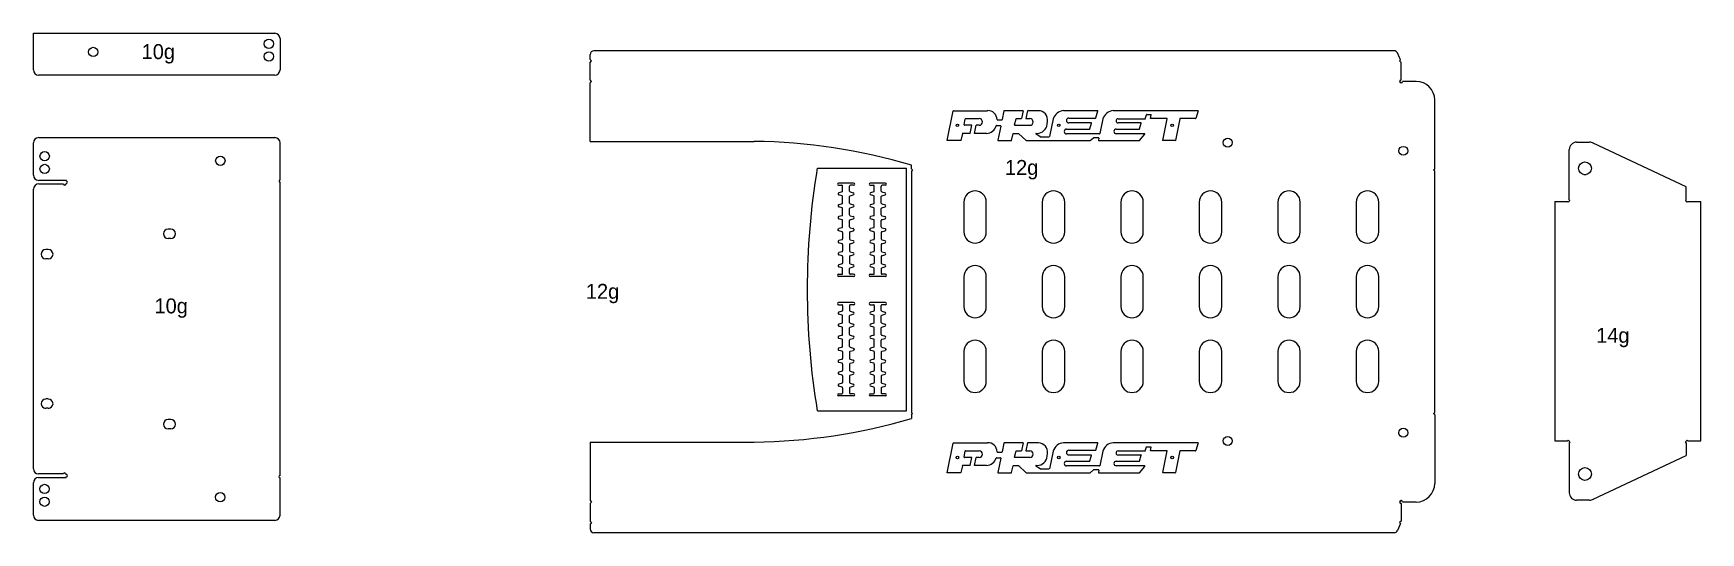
# Model space of a CAD drawing. Header units: millimetres. Extents: x 43988 to 46218, y 1580 to 2248.
import ezdxf

# ---------------------------------------------------------------- set-up
doc = ezdxf.new("R2010")
doc.units = ezdxf.units.MM

msp = doc.modelspace()

# ---------------------------------------------------------------- linework, layer by layer
for p, q in [((43988.1, 2248), (44311.1, 2248)), ((43988.1, 2199), (43988.1, 2248)), ((44318.1, 2241), (44318.1, 2199)), ((44732.8, 2213.1), (44732.8, 2219.6)), ((44734.8, 2211.1), (44732.8, 2213.1)), ((44732.8, 2209.1), (44734.8, 2211.1)), ((44732.8, 2185.6), (44732.8, 2209.1)), ((45808.3, 2224.6), (44737.8, 2224.6)), ((45817.1, 2212.5), (45812.8, 2221.7)), ((45815.8, 2211.1), (45817.1, 2212.5)), ((45817.8, 2209.1), (45815.8, 2211.1)), ((45817.8, 2185.6), (45817.8, 2209.1)), ((44311.1, 2192), (43995.1, 2192)), ((44734.8, 2183.6), (44732.8, 2185.6)), ((44732.8, 2181.6), (44734.8, 2183.6)), ((44732.8, 2103.2), (44732.8, 2181.6)), ((45837.8, 2183.6), (45819.8, 2183.6)), ((45210.4, 2104.3), (45218.7, 2144.1)), ((45219.1, 2144.4), (45264.6, 2144.4)), ((45286.5, 2144.1), (45284, 2132.4)), ((45312.1, 2144.4), (45286.9, 2144.4)), ((45312.1, 2144.4), (45309.9, 2133.8)), ((45317.8, 2144.4), (45315.6, 2133.8)), ((45332.6, 2144.4), (45317.8, 2144.4)), ((45412, 2144.4), (45366.2, 2144.4)), ((45409.3, 2134.8), (45412.1, 2144)), ((45412.1, 2144.1), (45412.1, 2144.3)), ((45545.9, 2144.4), (45432.6, 2144.4)), ((45546.1, 2144.2), (45543.2, 2134)), ((45862.8, 2066.8), (45862.8, 2158.6)), ((45233.1, 2125.4), (45234.8, 2133.4)), ((45243.5, 2124.9), (45233.5, 2124.9)), ((45235.2, 2133.8), (45253.2, 2133.8)), ((45241.2, 2114), (45243.5, 2124.9)), ((45246.9, 2114), (45249.1, 2124.9)), ((45253.2, 2124.9), (45249.1, 2124.9)), ((45276.4, 2124.5), (45281.8, 2124.5)), ((45277.7, 2132), (45283.6, 2132)), ((45282.3, 2123.9), (45278.3, 2104.8)), ((45300.8, 2125.3), (45302.6, 2133.4)), ((45321, 2124.8), (45301.2, 2124.8)), ((45303, 2133.8), (45309.9, 2133.8)), ((45315.6, 2133.8), (45321, 2133.8)), ((45344.2, 2126.4), (45344.8, 2130.2)), ((45352.4, 2133.4), (45347.2, 2109.8)), ((45370.3, 2119.8), (45401.1, 2119.8)), ((45373.2, 2134.5), (45408.9, 2134.5)), ((45403.1, 2128.1), (45373.2, 2128.1)), ((45401.5, 2120.1), (45403.5, 2127.6)), ((45418.8, 2133.4), (45414.9, 2113.7)), ((45436.7, 2119.8), (45467.6, 2119.8)), ((45439.1, 2133.6), (45475.4, 2133.6)), ((45469.7, 2128.1), (45439.1, 2128.1)), ((45467.9, 2120), (45469.9, 2127.8)), ((45475.6, 2133.7), (45477.3, 2138.9)), ((45477.5, 2139.1), (45483.2, 2139.1)), ((45482.4, 2134.1), (45483.4, 2138.8)), ((45504.4, 2133.8), (45482.7, 2133.8)), ((45499, 2104.6), (45504.6, 2133.5)), ((45521.6, 2133.6), (45515.8, 2104.5)), ((45542.9, 2133.8), (45521.9, 2133.8)), ((43988.2, 2058.1), (43988.2, 2101.4)), ((43995.2, 2108.4), (44311.2, 2108.4)), ((44318.2, 2051.6), (44318.2, 2101.4)), ((44732.8, 2103.2), (44952.2, 2103.2)), ((45228.6, 2104.3), (45210.4, 2104.3)), ((45230.8, 2113.7), (45229, 2104.6)), ((45241.2, 2114), (45231.2, 2114)), ((45263.1, 2114), (45246.9, 2114)), ((45278.7, 2104.3), (45296.3, 2104.3)), ((45296.7, 2104.6), (45298.6, 2113.7)), ((45299, 2114), (45305.8, 2114)), ((45306.1, 2113.9), (45316, 2104.4)), ((45316.3, 2104.3), (45401.3, 2104.3)), ((45334.9, 2109.5), (45329.1, 2113.3)), ((45329.4, 2114), (45330.9, 2114)), ((45334.9, 2109.5), (45346.7, 2109.5)), ((45414.5, 2113.4), (45370.3, 2113.4)), ((45401.6, 2104.4), (45406.2, 2108.1)), ((45413, 2108.3), (45406.5, 2108.3)), ((45413.4, 2107.8), (45412.9, 2104.8)), ((45413.3, 2104.3), (45467.6, 2104.3)), ((45474.6, 2113.6), (45436.7, 2113.6)), ((45467.9, 2104.4), (45474.9, 2112.9)), ((45475, 2113.1), (45475, 2113.2)), ((45515.6, 2104.3), (45499.2, 2104.3)), ((45036.9, 2067.6), (45155.9, 2067.6)), ((45155.9, 1742.6), (45155.9, 2067.6)), ((45162.8, 2066.6), (45162.8, 2071.6)), ((45162.8, 2066.6), (45164.3, 2065.1)), ((45164.3, 2065.1), (45162.8, 2063.6)), ((45162.8, 2063.6), (45162.8, 1740.5)), ((45861.3, 2065.1), (45862.8, 2066.8)), ((45862.8, 2063.6), (45861.3, 2065.1)), ((45862.8, 1740.5), (45862.8, 2063.6)), ((43988.1, 1665.1), (43988.1, 2039.4)), ((44032.2, 2051.1), (43995.2, 2051.1)), ((43995.2, 2046.4), (44028.4, 2046.4)), ((44031.4, 2046.4), (44032.2, 2046.4)), ((44032.2, 2050.2), (44032.2, 2051.1)), ((44032.2, 2046.4), (44032.2, 2047.2)), ((44318.1, 1655.9), (44318.1, 2048.6)), ((45085.4, 2047.6), (45065.2, 2047.6)), ((45065.2, 2044.6), (45069.6, 2044.6)), ((45069.9, 2035.8), (45065.7, 2034.6)), ((45069.9, 2030.5), (45065.7, 2031.7)), ((45070.6, 2036.8), (45070.6, 2043.6)), ((45080, 2036.8), (45080, 2043.6)), ((45080.7, 2035.8), (45084.9, 2034.6)), ((45080.7, 2030.5), (45084.9, 2031.7)), ((45085.4, 2044.6), (45081, 2044.6)), ((45127.9, 2047.6), (45107.6, 2047.6)), ((45107.6, 2044.6), (45112, 2044.6)), ((45112.3, 2035.8), (45108.1, 2034.6)), ((45112.3, 2030.5), (45108.1, 2031.7)), ((45113, 2036.8), (45113, 2043.6)), ((45122.4, 2036.8), (45122.4, 2043.6)), ((45123.2, 2035.8), (45127.4, 2034.6)), ((45123.2, 2030.5), (45127.4, 2031.7)), ((45127.9, 2044.6), (45123.4, 2044.6)), ((45069.9, 2019.9), (45065.7, 2018.6)), ((45069.9, 2014.5), (45065.7, 2015.7)), ((45070.6, 2020.8), (45070.6, 2029.5)), ((45070.6, 2004.8), (45070.6, 2013.5)), ((45080, 2020.8), (45080, 2029.5)), ((45080, 2004.8), (45080, 2013.5)), ((45080.7, 2019.9), (45084.9, 2018.6)), ((45080.7, 2014.5), (45084.9, 2015.7)), ((45112.3, 2019.9), (45108.1, 2018.6)), ((45112.3, 2014.5), (45108.1, 2015.7)), ((45113, 2020.8), (45113, 2029.5)), ((45113, 2004.8), (45113, 2013.5)), ((45122.4, 2020.8), (45122.4, 2029.5)), ((45122.4, 2004.8), (45122.4, 2013.5)), ((45123.2, 2019.9), (45127.4, 2018.6)), ((45123.2, 2014.5), (45127.4, 2015.7)), ((45232.8, 2022.1), (45232.8, 1982.1)), ((45262.8, 1982.1), (45262.8, 2022.1)), ((45337.8, 2022.1), (45337.8, 1982.1)), ((45367.8, 1982.1), (45367.8, 2022.1)), ((45442.8, 2022.1), (45442.8, 1982.1)), ((45472.8, 1982.1), (45472.8, 2022.1)), ((45547.8, 2022.1), (45547.8, 1982.1)), ((45577.8, 1982.1), (45577.8, 2022.1)), ((45652.8, 2022.1), (45652.8, 1982.1)), ((45682.8, 1982.1), (45682.8, 2022.1)), ((45757.8, 2022.1), (45757.8, 1982.1)), ((45787.8, 1982.1), (45787.8, 2022.1)), ((46041.2, 2021.8), (46040.2, 2022.8)), ((46042.2, 2022.8), (46041.2, 2021.8)), ((46042.6, 2025.2), (46043.6, 2024.2)), ((46043.6, 2024.2), (46042.6, 2023.2)), ((46198, 2024.2), (46199, 2025.2)), ((46199, 2023.2), (46198, 2024.2)), ((46200.4, 2021.8), (46199.4, 2022.8)), ((46201.4, 2022.8), (46200.4, 2021.8)), ((44171.8, 1986), (44168.3, 1986)), ((45069.9, 2003.8), (45065.7, 2002.6)), ((45069.9, 1998.5), (45065.7, 1999.7)), ((45069.9, 1987.8), (45065.7, 1986.6)), ((45070.6, 1988.8), (45070.6, 1997.5)), ((45080, 1988.8), (45080, 1997.5)), ((45080.7, 2003.8), (45084.9, 2002.6)), ((45080.7, 1998.5), (45084.9, 1999.7)), ((45080.7, 1987.8), (45084.9, 1986.6)), ((45112.3, 2003.8), (45108.1, 2002.6)), ((45112.3, 1998.5), (45108.1, 1999.7)), ((45112.3, 1987.8), (45108.1, 1986.6)), ((45113, 1988.8), (45113, 1997.5)), ((45122.4, 1988.8), (45122.4, 1997.5)), ((45123.2, 2003.8), (45127.4, 2002.6)), ((45123.2, 1998.5), (45127.4, 1999.7)), ((45123.2, 1987.8), (45127.4, 1986.6)), ((44171.8, 1973.5), (44168.3, 1973.5)), ((45069.9, 1982.4), (45065.7, 1983.7)), ((45069.9, 1971.7), (45065.7, 1970.5)), ((45069.9, 1966.4), (45065.7, 1967.6)), ((45070.6, 1981.5), (45070.6, 1972.7)), ((45070.6, 1965.4), (45070.6, 1956.6)), ((45080, 1981.5), (45080, 1972.7)), ((45080, 1965.4), (45080, 1956.6)), ((45080.7, 1982.4), (45084.9, 1983.7)), ((45080.7, 1971.7), (45084.9, 1970.5)), ((45080.7, 1966.4), (45084.9, 1967.6)), ((45112.3, 1982.4), (45108.1, 1983.7)), ((45112.3, 1971.7), (45108.1, 1970.5)), ((45112.3, 1966.4), (45108.1, 1967.6)), ((45113, 1981.5), (45113, 1972.7)), ((45113, 1965.4), (45113, 1956.6)), ((45122.4, 1981.5), (45122.4, 1972.7)), ((45122.4, 1965.4), (45122.4, 1956.6)), ((45123.2, 1982.4), (45127.4, 1983.7)), ((45123.2, 1971.7), (45127.4, 1970.5)), ((45123.2, 1966.4), (45127.4, 1967.6)), ((44008.1, 1958.5), (44004.6, 1958.5)), ((44008.1, 1946), (44004.6, 1946)), ((45069.9, 1955.6), (45065.7, 1954.4)), ((45069.9, 1950.2), (45065.7, 1951.5)), ((45070.6, 1949.3), (45070.6, 1940.4)), ((45080, 1949.3), (45080, 1940.4)), ((45080.7, 1955.6), (45084.9, 1954.4)), ((45080.7, 1950.2), (45084.9, 1951.5)), ((45112.3, 1955.6), (45108.1, 1954.4)), ((45112.3, 1950.2), (45108.1, 1951.5)), ((45113, 1949.3), (45113, 1940.4)), ((45122.4, 1949.3), (45122.4, 1940.4)), ((45123.2, 1955.6), (45127.3, 1954.4)), ((45123.2, 1950.2), (45127.3, 1951.5)), ((45065.2, 1925.5), (45069.6, 1925.5)), ((45085.4, 1922.5), (45065.2, 1922.5)), ((45069.9, 1939.4), (45065.7, 1938.2)), ((45069.9, 1934.1), (45065.7, 1935.3)), ((45070.6, 1926.5), (45070.6, 1933.1)), ((45080, 1926.5), (45080, 1933.1)), ((45080.7, 1939.4), (45084.9, 1938.2)), ((45080.7, 1934.1), (45084.9, 1935.3)), ((45085.4, 1925.5), (45081, 1925.5)), ((45107.6, 1925.5), (45112, 1925.5)), ((45127.9, 1922.5), (45107.6, 1922.5)), ((45112.3, 1939.4), (45108.1, 1938.2)), ((45112.3, 1934.1), (45108.1, 1935.3)), ((45113, 1926.5), (45113, 1933.1)), ((45122.4, 1933.1), (45122.4, 1926.5)), ((45123.2, 1939.4), (45127.3, 1938.2)), ((45123.2, 1934.1), (45127.3, 1935.3)), ((45127.9, 1925.5), (45123.4, 1925.5)), ((45232.8, 1922.1), (45232.8, 1882.1)), ((45262.8, 1882.1), (45262.8, 1922.1)), ((45337.8, 1922.1), (45337.8, 1882.1)), ((45367.8, 1882.1), (45367.8, 1922.1)), ((45442.8, 1922.1), (45442.8, 1882.1)), ((45472.8, 1882.1), (45472.8, 1922.1)), ((45547.8, 1922.1), (45547.8, 1882.1)), ((45577.8, 1882.1), (45577.8, 1922.1)), ((45652.8, 1922.1), (45652.8, 1882.1)), ((45682.8, 1882.1), (45682.8, 1922.1)), ((45757.8, 1922.1), (45757.8, 1882.1)), ((45787.8, 1882.1), (45787.8, 1922.1)), ((45085.4, 1887.7), (45065.2, 1887.7)), ((45065.2, 1884.7), (45069.6, 1884.7)), ((45069.9, 1876.1), (45065.7, 1874.9)), ((45070.6, 1883.7), (45070.6, 1877)), ((45080, 1883.7), (45080, 1877)), ((45080.7, 1876.1), (45084.9, 1874.9)), ((45085.4, 1884.7), (45081, 1884.7)), ((45127.9, 1887.7), (45107.6, 1887.7)), ((45107.6, 1884.7), (45112, 1884.7)), ((45112.3, 1876.1), (45108.1, 1874.9)), ((45113, 1883.7), (45113, 1877)), ((45122.4, 1877), (45122.4, 1883.7)), ((45123.2, 1876.1), (45127.3, 1874.9)), ((45127.9, 1884.7), (45123.4, 1884.7)), ((45069.9, 1870.7), (45065.7, 1872)), ((45069.9, 1859.9), (45065.7, 1858.7)), ((45069.9, 1854.5), (45065.7, 1855.8)), ((45070.6, 1860.9), (45070.6, 1869.8)), ((45070.6, 1844.7), (45070.6, 1853.6)), ((45080, 1860.9), (45080, 1869.8)), ((45080, 1844.7), (45080, 1853.6)), ((45080.7, 1870.7), (45084.9, 1872)), ((45080.7, 1859.9), (45084.9, 1858.7)), ((45080.7, 1854.5), (45084.9, 1855.8)), ((45112.3, 1870.7), (45108.1, 1872)), ((45112.3, 1859.9), (45108.1, 1858.7)), ((45112.3, 1854.5), (45108.1, 1855.8)), ((45113, 1860.9), (45113, 1869.8)), ((45113, 1844.7), (45113, 1853.6)), ((45122.4, 1860.9), (45122.4, 1869.8)), ((45122.4, 1844.7), (45122.4, 1853.6)), ((45123.2, 1870.7), (45127.3, 1872)), ((45123.2, 1859.9), (45127.3, 1858.7)), ((45123.2, 1854.5), (45127.3, 1855.8)), ((45069.9, 1843.8), (45065.7, 1842.5)), ((45069.9, 1838.4), (45065.7, 1839.6)), ((45070.6, 1828.7), (45070.6, 1837.4)), ((45080, 1828.7), (45080, 1837.4)), ((45080.7, 1843.8), (45084.9, 1842.5)), ((45080.7, 1838.4), (45084.9, 1839.6)), ((45112.3, 1843.8), (45108.1, 1842.5)), ((45112.3, 1838.4), (45108.1, 1839.6)), ((45113, 1828.7), (45113, 1837.4)), ((45122.4, 1828.7), (45122.4, 1837.4)), ((45123.2, 1843.8), (45127.4, 1842.5)), ((45123.2, 1838.4), (45127.4, 1839.6)), ((45069.9, 1827.7), (45065.7, 1826.5)), ((45069.9, 1822.3), (45065.7, 1823.6)), ((45069.9, 1811.7), (45065.7, 1810.4)), ((45069.9, 1806.3), (45065.7, 1807.5)), ((45070.6, 1821.4), (45070.6, 1812.6)), ((45080, 1821.4), (45080, 1812.6)), ((45080.7, 1827.7), (45084.9, 1826.5)), ((45080.7, 1822.3), (45084.9, 1823.6)), ((45080.7, 1811.7), (45084.9, 1810.4)), ((45080.7, 1806.3), (45084.9, 1807.5)), ((45112.3, 1827.7), (45108.1, 1826.5)), ((45112.3, 1822.3), (45108.1, 1823.6)), ((45112.3, 1811.7), (45108.1, 1810.4)), ((45112.3, 1806.3), (45108.1, 1807.5)), ((45113, 1821.4), (45113, 1812.6)), ((45122.4, 1821.4), (45122.4, 1812.6)), ((45123.2, 1827.7), (45127.4, 1826.5)), ((45123.2, 1822.3), (45127.4, 1823.6)), ((45123.2, 1811.7), (45127.4, 1810.4)), ((45123.2, 1806.3), (45127.4, 1807.5)), ((45232.8, 1822.1), (45232.8, 1782.1)), ((45262.8, 1782.1), (45262.8, 1822.1)), ((45337.8, 1822.1), (45337.8, 1782.1)), ((45367.8, 1782.1), (45367.8, 1822.1)), ((45442.8, 1822.1), (45442.8, 1782.1)), ((45472.8, 1782.1), (45472.8, 1822.1)), ((45547.8, 1822.1), (45547.8, 1782.1)), ((45577.8, 1782.1), (45577.8, 1822.1)), ((45652.8, 1822.1), (45652.8, 1782.1)), ((45682.8, 1782.1), (45682.8, 1822.1)), ((45757.8, 1822.1), (45757.8, 1782.1)), ((45787.8, 1782.1), (45787.8, 1822.1)), ((45069.9, 1795.6), (45065.7, 1794.4)), ((45069.9, 1790.3), (45065.7, 1791.5)), ((45070.6, 1805.3), (45070.6, 1796.6)), ((45070.6, 1789.3), (45070.6, 1780.6)), ((45080, 1805.3), (45080, 1796.6)), ((45080, 1789.3), (45080, 1780.6)), ((45080.7, 1795.6), (45084.9, 1794.4)), ((45080.7, 1790.3), (45084.9, 1791.5)), ((45112.3, 1795.6), (45108.1, 1794.4)), ((45112.3, 1790.3), (45108.1, 1791.5)), ((45113, 1805.3), (45113, 1796.6)), ((45113, 1789.3), (45113, 1780.6)), ((45122.4, 1805.3), (45122.4, 1796.6)), ((45122.4, 1789.3), (45122.4, 1780.6)), ((45123.2, 1795.6), (45127.4, 1794.4)), ((45123.2, 1790.3), (45127.4, 1791.5)), ((45065.2, 1765.5), (45069.6, 1765.5)), ((45085.4, 1762.5), (45065.2, 1762.5)), ((45069.9, 1779.7), (45065.7, 1778.4)), ((45069.9, 1774.3), (45065.7, 1775.5)), ((45070.6, 1773.3), (45070.6, 1766.5)), ((45080, 1773.3), (45080, 1766.5)), ((45080.7, 1779.7), (45084.9, 1778.4)), ((45080.7, 1774.3), (45084.9, 1775.5)), ((45085.4, 1765.5), (45081, 1765.5)), ((45107.6, 1765.5), (45112, 1765.5)), ((45127.9, 1762.5), (45107.6, 1762.5)), ((45112.3, 1779.7), (45108.1, 1778.4)), ((45112.3, 1774.3), (45108.1, 1775.5)), ((45113, 1773.3), (45113, 1766.5)), ((45122.4, 1773.3), (45122.4, 1766.5)), ((45123.2, 1779.7), (45127.4, 1778.4)), ((45123.2, 1774.3), (45127.4, 1775.5)), ((45127.9, 1765.5), (45123.4, 1765.5)), ((44008.1, 1758.5), (44004.6, 1758.5)), ((44008.1, 1746), (44004.6, 1746)), ((45036.9, 1742.6), (45155.9, 1742.6)), ((45164.3, 1739), (45162.8, 1740.5)), ((45861.3, 1739), (45862.8, 1740.5)), ((44171.8, 1731), (44168.3, 1731)), ((44171.8, 1718.5), (44168.3, 1718.5)), ((45162.8, 1737.5), (45164.3, 1739)), ((45162.8, 1737.5), (45162.8, 1732.5)), ((45861.3, 1739), (45862.8, 1737.3)), ((45862.8, 1737.3), (45862.8, 1645.5)), ((44732.8, 1700.9), (44732.8, 1622.5)), ((44732.8, 1700.9), (44952.2, 1700.9)), ((45210.4, 1659.7), (45218.7, 1699.5)), ((45219.1, 1699.9), (45264.6, 1699.9)), ((45286.5, 1699.5), (45284, 1687.8)), ((45312.1, 1699.9), (45286.9, 1699.9)), ((45312.1, 1699.9), (45309.9, 1689.2)), ((45317.8, 1699.9), (45315.6, 1689.2)), ((45332.6, 1699.9), (45317.8, 1699.9)), ((45412, 1699.9), (45366.2, 1699.9)), ((45409.3, 1690.2), (45412.1, 1699.4)), ((45412.1, 1699.5), (45412.1, 1699.7)), ((45545.9, 1699.9), (45432.6, 1699.9)), ((45546.1, 1699.6), (45543.2, 1689.4)), ((46041.2, 1703.4), (46040.2, 1702.4)), ((46042.2, 1702.4), (46041.2, 1703.4)), ((46042.6, 1702), (46043.6, 1701)), ((46043.6, 1701), (46042.6, 1700)), ((46198, 1701), (46199, 1702)), ((46199, 1700), (46198, 1701)), ((46199.4, 1702.4), (46200.4, 1703.4)), ((46200.4, 1703.4), (46201.4, 1702.4)), ((45233.1, 1680.8), (45234.8, 1688.9)), ((45243.5, 1680.3), (45233.5, 1680.3)), ((45235.2, 1689.2), (45253.2, 1689.2)), ((45241.2, 1669.4), (45243.5, 1680.3)), ((45246.9, 1669.4), (45249.1, 1680.3)), ((45253.2, 1680.3), (45249.1, 1680.3)), ((45276.4, 1679.9), (45281.8, 1679.9)), ((45277.7, 1687.4), (45283.6, 1687.4)), ((45282.3, 1679.3), (45278.3, 1660.2)), ((45300.8, 1680.7), (45302.6, 1688.9)), ((45321, 1680.2), (45301.2, 1680.2)), ((45303, 1689.2), (45309.9, 1689.2)), ((45315.6, 1689.2), (45321, 1689.2)), ((45344.2, 1681.8), (45344.8, 1685.6)), ((45352.4, 1688.8), (45347.2, 1665.2)), ((45370.3, 1675.2), (45401.1, 1675.2)), ((45373.2, 1689.9), (45408.9, 1689.9)), ((45403.1, 1683.5), (45373.2, 1683.5)), ((45401.5, 1675.5), (45403.5, 1683)), ((45418.8, 1688.8), (45414.9, 1669.1)), ((45436.7, 1675.2), (45467.6, 1675.2)), ((45439.1, 1689), (45475.4, 1689)), ((45469.7, 1683.5), (45439.1, 1683.5)), ((45467.9, 1675.4), (45469.9, 1683.2)), ((45475.6, 1689.1), (45477.3, 1694.3)), ((45477.5, 1694.5), (45483.2, 1694.5)), ((45482.4, 1689.5), (45483.4, 1694.2)), ((45504.4, 1689.2), (45482.7, 1689.2)), ((45499, 1660), (45504.6, 1688.9)), ((45521.6, 1689), (45515.8, 1659.9)), ((45542.9, 1689.2), (45521.9, 1689.2)), ((44028.2, 1658.1), (43995.1, 1658.1)), ((43995.1, 1653.4), (44032.1, 1653.4)), ((44032.1, 1658.1), (44031.2, 1658.1)), ((44032.1, 1657.2), (44032.1, 1658.1)), ((44032.1, 1653.4), (44032.1, 1654.2)), ((44318.1, 1603), (44318.1, 1652.9)), ((45228.6, 1659.7), (45210.4, 1659.7)), ((45230.8, 1669.1), (45229, 1660)), ((45241.2, 1669.4), (45231.2, 1669.4)), ((45263.1, 1669.4), (45246.9, 1669.4)), ((45278.7, 1659.7), (45296.3, 1659.7)), ((45296.7, 1660), (45298.6, 1669.1)), ((45299, 1669.4), (45305.8, 1669.4)), ((45306.1, 1669.3), (45316, 1659.8)), ((45316.3, 1659.7), (45401.3, 1659.7)), ((45334.9, 1664.9), (45329.1, 1668.7)), ((45329.4, 1669.4), (45330.9, 1669.4)), ((45334.9, 1664.9), (45346.7, 1664.9)), ((45414.5, 1668.8), (45370.3, 1668.8)), ((45401.6, 1659.8), (45406.2, 1663.5)), ((45413, 1663.7), (45406.5, 1663.7)), ((45413.4, 1663.2), (45412.9, 1660.2)), ((45413.3, 1659.7), (45467.6, 1659.7)), ((45474.6, 1669), (45436.7, 1669)), ((45467.9, 1659.8), (45474.9, 1668.3)), ((45475, 1668.5), (45475, 1668.6)), ((45515.6, 1659.7), (45499.2, 1659.7)), ((43988.1, 1603), (43988.1, 1646.4)), ((44732.8, 1622.5), (44734.8, 1620.5)), ((44734.8, 1620.5), (44732.8, 1618.5)), ((44732.8, 1618.5), (44732.8, 1595)), ((45817.8, 1618.5), (45817.8, 1595)), ((45837.8, 1620.5), (45819.8, 1620.5)), ((44311.1, 1596), (43995.1, 1596)), ((44732.8, 1595), (44734.8, 1593)), ((44734.8, 1593), (44732.8, 1591)), ((44732.8, 1591), (44732.8, 1584.5)), ((45817.1, 1591.7), (45812.8, 1582.4)), ((45817.8, 1595), (45815.8, 1593)), ((45815.8, 1593), (45817.1, 1591.7)), ((45808.3, 1579.5), (44737.8, 1579.5))]:
    msp.add_line(p, q)
at = {"linetype": 'Continuous', "lineweight": 25}
for p, q in [((46052.6, 2102.3), (46070, 2102.3)), ((46199, 2042.3), (46074.9, 2101)), ((46042.6, 2025.2), (46042.6, 2092.3)), ((46199, 2025.2), (46199, 2042.3)), ((46023.2, 2022.8), (46023.2, 1702.4)), ((46023.2, 2022.8), (46040.2, 2022.8)), ((46042.2, 2022.8), (46042.6, 2022.8)), ((46042.6, 2022.8), (46042.6, 2023.2)), ((46199, 2022.8), (46199, 2023.2)), ((46199, 2022.8), (46199.4, 2022.8)), ((46201.4, 2022.8), (46218.5, 2022.8)), ((46218.5, 1702.4), (46218.5, 2022.8)), ((46023.2, 1702.4), (46040.2, 1702.4)), ((46042.2, 1702.4), (46042.6, 1702.4)), ((46042.6, 1702.4), (46042.6, 1702)), ((46042.6, 1700), (46042.6, 1633)), ((46199, 1702.4), (46199.4, 1702.4)), ((46199, 1702.4), (46199, 1702)), ((46199, 1700), (46199, 1683)), ((46201.4, 1702.4), (46218.5, 1702.4)), ((46074.9, 1624.2), (46199, 1683)), ((46070, 1623), (46052.6, 1623))]:
    msp.add_line(p, q, dxfattribs=at)
at = {"color": 1}
msp.add_line((46065.1, 2058.7), (46062.3, 2058.7), dxfattribs=at)
for centre, radius in [((44303.1, 2234), 6.25), ((44068.1, 2223), 6.25), ((44303.1, 2217), 6.25), ((45224.2, 2124.8), 1.75), ((45359.7, 2124.8), 1.75), ((45511.4, 2124.8), 1.75), ((45585.9, 2101.7), 6), ((45820.8, 2090.7), 6), ((44003.2, 2083.4), 6.25), ((44238.2, 2077.4), 6.25), ((44003.2, 2066.4), 6.25), ((45820.8, 1713.4), 6), ((45585.9, 1702.4), 6), ((45224.2, 1680.2), 1.75), ((45359.7, 1680.2), 1.75), ((45511.4, 1680.2), 1.75), ((44003.1, 1638), 6.25), ((44238.1, 1627), 6.25), ((44003.1, 1621), 6.25)]:
    msp.add_circle(centre, radius)
at = {"color": 2}
for centre in [(46063.7, 2067.3), (46063.7, 1658)]:
    msp.add_circle(centre, 8.6, dxfattribs=at)
for centre, radius, start, end in [((44311.1, 2241), 7, 0, 90), ((44737.8, 2219.6), 5, 90, 180), ((45808.3, 2219.6), 5, 25, 90), ((43995.1, 2199), 7, 180, 270), ((44311.1, 2199), 7, 270, 0), ((45817.8, 2183.6), 2, 90, 0), ((45837.8, 2158.6), 25, 0, 90), ((45219.1, 2144), 0.414, 90, 168.2476), ((45265.2, 2132.5), 12, 359.9428, 93.0877), ((45286.9, 2144), 0.414, 90, 168.247), ((45332.6, 2132.1), 12.3, 350.9327, 90), ((45367.3, 2129), 15.5, 94.0966, 163.4943), ((45412, 2144.3), 0.166, 0, 90), ((45411.7, 2144.1), 0.414, 344.4452, 0), ((45433.7, 2129), 15.5, 94.0966, 163.4943), ((45545.9, 2144.3), 0.188, 344.0125, 90), ((45233.5, 2125.3), 0.414, 167.6923, 270), ((45235.2, 2133.4), 0.414, 90, 167.6923), ((45253.2, 2129.3), 4.45, 270, 90), ((45262.6, 2127.9), 13.9, 272.3511, 344.3119), ((45276.4, 2124), 0.47, 90, 164.3119), ((45277.7, 2132.5), 0.47, 179.9428, 270), ((45281.8, 2124), 0.47, 348.247, 90), ((45283.6, 2132.5), 0.47, 270, 348.247), ((45301.2, 2125.2), 0.414, 167.7649, 270), ((45303, 2133.4), 0.414, 90, 167.7649), ((45321, 2129.3), 4.48, 270, 90), ((45330.4, 2127.9), 13.9, 272.3511, 353.68), ((45370.3, 2116.6), 3.21, 90, 270), ((45373.2, 2131.3), 3.18, 90, 270), ((45401.1, 2120.2), 0.414, 270, 348.1088), ((45403.1, 2127.7), 0.414, 348.1088, 90), ((45408.9, 2134.9), 0.414, 270, 344.4452), ((45436.7, 2116.7), 3.1, 90, 270), ((45439.1, 2130.8), 2.71, 90, 270), ((45467.6, 2120), 0.248, 270, 348.1088), ((45469.7, 2127.9), 0.248, 348.1088, 90), ((45475.4, 2133.8), 0.248, 270, 344.4452), ((45477.5, 2138.9), 0.248, 90, 164.4452), ((45482.7, 2134.1), 0.248, 168.5774, 270), ((45483.2, 2138.9), 0.248, 348.5774, 90), ((45504.4, 2133.6), 0.248, 348.9514, 90), ((45521.9, 2133.6), 0.248, 90, 168.7509), ((45542.9, 2134.1), 0.248, 270, 344.0125), ((43995.2, 2101.4), 7, 90, 180), ((44311.2, 2101.4), 7, 0, 90), ((44944, 1332.8), 770.5, 73.5061, 89.3919), ((45228.6, 2104.7), 0.414, 270, 348.6911), ((45231.2, 2113.6), 0.414, 90, 168.6911), ((45278.7, 2104.7), 0.414, 168.247, 270), ((45296.3, 2104.7), 0.414, 270, 348.6911), ((45299, 2113.6), 0.414, 90, 168.6911), ((45305.8, 2113.6), 0.414, 46.2443, 90), ((45316.3, 2104.7), 0.414, 226.2443, 270), ((45329.4, 2113.6), 0.414, 90, 225.4736), ((45346.7, 2109.9), 0.414, 270, 348.2825), ((45401.3, 2104.7), 0.414, 270, 320.5497), ((45406.5, 2107.8), 0.414, 90, 140.5497), ((45413.3, 2104.7), 0.414, 168.2825, 270), ((45413, 2107.8), 0.414, 348.2825, 90), ((45414.5, 2113.8), 0.414, 270, 348.2825), ((45467.6, 2104.7), 0.414, 270, 320.5497), ((45474.6, 2113.2), 0.414, 0, 90), ((45474.6, 2113.1), 0.414, 320.5497, 0), ((45499.2, 2104.5), 0.248, 168.9514, 270), ((45515.6, 2104.5), 0.248, 270, 348.7509), ((43995.2, 2058.1), 7, 180, 270), ((46008.1, 1905.1), 984.8, 170.5021, 189.4979), ((43995.4, 2039.1), 7.32, 91.0265, 177.5213), ((44029.9, 2046.4), 1.5, 180, 0), ((44032.2, 2048.7), 1.5, 270, 90), ((44318.2, 2050.1), 1.5, 90, 263.1188), ((45065.2, 2046.1), 1.5, 90, 270), ((45066.1, 2033.2), 1.52, 107.1276, 252.884), ((45069.6, 2043.6), 1, 0, 90), ((45069.6, 2036.8), 1, 286.3644, 0), ((45069.6, 2029.5), 1, 0, 73.6472), ((45081, 2043.6), 1, 90, 180), ((45081, 2036.8), 1, 180, 253.6356), ((45081, 2029.5), 1, 106.3528, 180), ((45084.5, 2033.2), 1.52, 287.116, 72.8724), ((45085.4, 2046.1), 1.5, 270, 90), ((45107.6, 2046.1), 1.5, 90, 270), ((45108.6, 2033.2), 1.52, 107.1276, 252.884), ((45112, 2043.6), 1, 0, 90), ((45112, 2036.8), 1, 286.3644, 0), ((45112, 2029.5), 1, 0, 73.6472), ((45123.4, 2043.6), 1, 90, 180), ((45123.4, 2036.8), 1, 180, 253.6356), ((45123.4, 2029.5), 1, 106.3528, 180), ((45126.9, 2033.2), 1.52, 287.116, 72.8724), ((45127.9, 2046.1), 1.5, 270, 90), ((45247.8, 2022.1), 15, 0, 180), ((45352.8, 2022.1), 15, 0, 180), ((45457.8, 2022.1), 15, 0, 180), ((45562.8, 2022.1), 15, 0, 180), ((45667.8, 2022.1), 15, 0, 180), ((45772.8, 2022.1), 15, 0, 180), ((45066.1, 2017.2), 1.52, 107.0092, 253.0023), ((45069.6, 2020.8), 1, 286.3644, 0), ((45069.6, 2013.5), 1, 360, 73.6472), ((45081, 2020.8), 1, 180, 253.6356), ((45081, 2013.5), 1, 106.3528, 180), ((45084.5, 2017.2), 1.52, 286.9977, 72.9908), ((45108.6, 2017.2), 1.52, 107.0092, 253.0023), ((45112, 2020.8), 1, 286.3644, 0), ((45112, 2013.5), 1, 360, 73.6472), ((45123.4, 2020.8), 1, 180, 253.6356), ((45123.4, 2013.5), 1, 106.3528, 180), ((45126.9, 2017.2), 1.52, 286.9977, 72.9908), ((44168.3, 1979.7), 6.25, 90, 270), ((44171.8, 1979.7), 6.25, 270, 90), ((45066.1, 2001.2), 1.52, 106.8429, 253.1752), ((45069.6, 2004.8), 1, 286.3644, 360), ((45069.6, 1997.5), 1, 0, 73.6472), ((45069.6, 1988.8), 1, 286.3644, 0), ((45081, 2004.8), 1, 180, 253.6356), ((45081, 1997.5), 1, 106.3528, 180), ((45081, 1988.8), 1, 180, 253.6356), ((45084.5, 2001.2), 1.52, 286.8248, 73.1571), ((45108.6, 2001.2), 1.52, 106.8429, 253.1752), ((45112, 2004.8), 1, 286.3644, 360), ((45112, 1997.5), 1, 0, 73.6472), ((45112, 1988.8), 1, 286.3644, 0), ((45123.4, 2004.8), 1, 180, 253.6356), ((45123.4, 1997.5), 1, 106.3528, 180), ((45123.4, 1988.8), 1, 180, 253.6356), ((45126.9, 2001.2), 1.52, 286.8248, 73.1571), ((45066.1, 1969), 1.51, 106.2985, 253.713), ((45069.6, 1981.5), 1, 0, 73.6472), ((45069.6, 1972.7), 1, 286.3644, 0), ((45069.6, 1965.4), 1, 0, 73.6472), ((45081, 1981.5), 1, 106.3528, 180), ((45081, 1972.7), 1, 180, 253.6356), ((45081, 1965.4), 1, 106.3528, 180), ((45084.5, 1969), 1.51, 286.287, 73.7015), ((45108.6, 1969), 1.51, 106.2985, 253.713), ((45112, 1981.5), 1, 0, 73.6472), ((45112, 1972.7), 1, 286.3644, 0), ((45112, 1965.4), 1, 0, 73.6472), ((45123.4, 1981.5), 1, 106.3528, 180), ((45123.4, 1972.7), 1, 180, 253.6356), ((45123.4, 1965.4), 1, 106.3528, 180), ((45126.9, 1969), 1.51, 286.287, 73.7015), ((45247.8, 1982.1), 15, 180, 0), ((45352.8, 1982.1), 15, 180, 0), ((45457.8, 1982.1), 15, 180, 0), ((45562.8, 1982.1), 15, 180, 0), ((45667.8, 1982.1), 15, 180, 0), ((45772.8, 1982.1), 15, 180, 0), ((44004.6, 1952.2), 6.25, 90, 270), ((44008.1, 1952.2), 6.25, 270, 90), ((45066.1, 1952.9), 1.51, 106.0418, 253.9697), ((45069.6, 1956.6), 1, 286.3644, 0), ((45069.6, 1949.3), 1, 360, 73.6472), ((45081, 1956.6), 1, 180, 253.6356), ((45081, 1949.3), 1, 106.3528, 180), ((45084.5, 1952.9), 1.51, 286.0303, 73.9582), ((45108.6, 1952.9), 1.51, 106.0418, 253.9697), ((45112, 1956.6), 1, 286.3644, 0), ((45112, 1949.3), 1, 360, 73.6472), ((45123.4, 1956.6), 1, 180, 253.6356), ((45123.4, 1949.3), 1, 106.3528, 180), ((45126.9, 1952.9), 1.51, 286.0303, 73.9582), ((45065.2, 1924), 1.5, 90, 270), ((45066.1, 1936.7), 1.51, 105.657, 254.3546), ((45069.6, 1926.5), 1, 270, 0), ((45069.6, 1940.4), 1, 286.3644, 360), ((45069.6, 1933.1), 1, 360, 73.6472), ((45081, 1940.4), 1, 180, 253.6356), ((45081, 1933.1), 1, 106.3528, 180), ((45081, 1926.5), 1, 180, 270), ((45084.5, 1936.7), 1.51, 285.6454, 74.343), ((45085.4, 1924), 1.5, 270, 90), ((45107.6, 1924), 1.5, 90, 270), ((45108.5, 1936.7), 1.51, 105.657, 254.3546), ((45112, 1926.5), 1, 270, 0), ((45112, 1940.4), 1, 286.3644, 360), ((45112, 1933.1), 1, 360, 73.6472), ((45123.4, 1940.4), 1, 180, 253.6356), ((45123.4, 1933.1), 1, 106.3528, 180), ((45123.4, 1926.5), 1, 180, 270), ((45126.9, 1936.7), 1.51, 285.6454, 74.343), ((45127.9, 1924), 1.5, 270, 90), ((45247.8, 1922.1), 15, 0, 180), ((45352.8, 1922.1), 15, 0, 180), ((45457.8, 1922.1), 15, 0, 180), ((45562.8, 1922.1), 15, 0, 180), ((45667.8, 1922.1), 15, 0, 180), ((45772.8, 1922.1), 15, 0, 180), ((45065.2, 1886.2), 1.5, 90, 270), ((45066.1, 1873.4), 1.51, 105.6454, 254.343), ((45069.6, 1883.7), 1, 0, 90), ((45069.6, 1877), 1, 286.3528, 0), ((45081, 1883.7), 1, 90, 180), ((45081, 1877), 1, 180, 253.6472), ((45084.5, 1873.4), 1.51, 285.657, 74.3546), ((45085.4, 1886.2), 1.5, 270, 90), ((45107.6, 1886.2), 1.5, 90, 270), ((45108.5, 1873.4), 1.51, 105.6454, 254.343), ((45112, 1883.7), 1, 0, 90), ((45112, 1877), 1, 286.3528, 0), ((45123.4, 1883.7), 1, 90, 180), ((45123.4, 1877), 1, 180, 253.6472), ((45126.9, 1873.4), 1.51, 285.657, 74.3546), ((45127.9, 1886.2), 1.5, 270, 90), ((45247.8, 1882.1), 15, 180, 0), ((45352.8, 1882.1), 15, 180, 0), ((45457.8, 1882.1), 15, 180, 0), ((45562.8, 1882.1), 15, 180, 0), ((45667.8, 1882.1), 15, 180, 0), ((45772.8, 1882.1), 15, 180, 0), ((45066.1, 1857.2), 1.51, 106.0303, 253.9582), ((45069.6, 1869.8), 1, 0, 73.6356), ((45069.6, 1860.9), 1, 286.3528, 0), ((45069.6, 1853.6), 1, 0, 73.6356), ((45081, 1869.8), 1, 106.3644, 180), ((45081, 1860.9), 1, 180, 253.6472), ((45081, 1853.6), 1, 106.3644, 180), ((45084.5, 1857.2), 1.51, 286.0418, 73.9697), ((45108.6, 1857.2), 1.51, 106.0303, 253.9582), ((45112, 1869.8), 1, 0, 73.6356), ((45112, 1860.9), 1, 286.3528, 0), ((45112, 1853.6), 1, 0, 73.6356), ((45123.4, 1869.8), 1, 106.3644, 180), ((45123.4, 1860.9), 1, 180, 253.6472), ((45123.4, 1853.6), 1, 106.3644, 180), ((45126.9, 1857.2), 1.51, 286.0418, 73.9697), ((45066.1, 1841.1), 1.51, 106.287, 253.7015), ((45069.6, 1844.7), 1, 286.3528, 0), ((45069.6, 1837.4), 1, 360, 73.6356), ((45081, 1844.7), 1, 180, 253.6472), ((45081, 1837.4), 1, 106.3644, 180), ((45084.5, 1841.1), 1.51, 286.2985, 73.713), ((45108.6, 1841.1), 1.51, 106.287, 253.7015), ((45112, 1844.7), 1, 286.3528, 0), ((45112, 1837.4), 1, 360, 73.6356), ((45123.4, 1844.7), 1, 180, 253.6472), ((45123.4, 1837.4), 1, 106.3644, 180), ((45126.9, 1841.1), 1.51, 286.2985, 73.713), ((45247.8, 1822.1), 15, 0, 180), ((45352.8, 1822.1), 15, 0, 180), ((45457.8, 1822.1), 15, 0, 180), ((45562.8, 1822.1), 15, 0, 180), ((45667.8, 1822.1), 15, 0, 180), ((45772.8, 1822.1), 15, 0, 180), ((45066.1, 1809), 1.52, 106.8248, 253.1571), ((45069.6, 1828.7), 1, 286.3528, 360), ((45069.6, 1821.4), 1, 0, 73.6356), ((45069.6, 1812.6), 1, 286.3528, 0), ((45081, 1828.7), 1, 180, 253.6472), ((45081, 1821.4), 1, 106.3644, 180), ((45081, 1812.6), 1, 180, 253.6472), ((45084.5, 1809), 1.52, 286.8429, 73.1752), ((45108.6, 1809), 1.52, 106.8248, 253.1571), ((45112, 1828.7), 1, 286.3528, 360), ((45112, 1821.4), 1, 0, 73.6356), ((45112, 1812.6), 1, 286.3528, 0), ((45123.4, 1828.7), 1, 180, 253.6472), ((45123.4, 1821.4), 1, 106.3644, 180), ((45123.4, 1812.6), 1, 180, 253.6472), ((45126.9, 1809), 1.52, 286.8429, 73.1752), ((45066.1, 1793), 1.52, 106.9977, 252.9908), ((45069.6, 1805.3), 1, 0, 73.6356), ((45069.6, 1796.6), 1, 286.3528, 0), ((45069.6, 1789.3), 1, 0, 73.6356), ((45081, 1805.3), 1, 106.3644, 180), ((45081, 1796.6), 1, 180, 253.6472), ((45081, 1789.3), 1, 106.3644, 180), ((45084.5, 1793), 1.52, 287.0092, 73.0023), ((45108.6, 1793), 1.52, 106.9977, 252.9908), ((45112, 1805.3), 1, 0, 73.6356), ((45112, 1796.6), 1, 286.3528, 0), ((45112, 1789.3), 1, 0, 73.6356), ((45123.4, 1805.3), 1, 106.3644, 180), ((45123.4, 1796.6), 1, 180, 253.6472), ((45123.4, 1789.3), 1, 106.3644, 180), ((45126.9, 1793), 1.52, 287.0092, 73.0023), ((45065.2, 1764), 1.5, 90, 270), ((45066.1, 1777), 1.52, 107.116, 252.8724), ((45069.6, 1766.5), 1, 270, 0), ((45069.6, 1780.6), 1, 286.3528, 0), ((45069.6, 1773.3), 1, 0, 73.6356), ((45081, 1780.6), 1, 180, 253.6472), ((45081, 1773.3), 1, 106.3644, 180), ((45081, 1766.5), 1, 180, 270), ((45084.5, 1777), 1.52, 287.1276, 72.884), ((45085.4, 1764), 1.5, 270, 90), ((45107.6, 1764), 1.5, 90, 270), ((45108.6, 1777), 1.52, 107.116, 252.8724), ((45112, 1766.5), 1, 270, 0), ((45112, 1780.6), 1, 286.3528, 0), ((45112, 1773.3), 1, 0, 73.6356), ((45123.4, 1780.6), 1, 180, 253.6472), ((45123.4, 1773.3), 1, 106.3644, 180), ((45123.4, 1766.5), 1, 180, 270), ((45126.9, 1777), 1.52, 287.1276, 72.884), ((45127.9, 1764), 1.5, 270, 90), ((45247.8, 1782.1), 15, 180, 0), ((45352.8, 1782.1), 15, 180, 0), ((45457.8, 1782.1), 15, 180, 0), ((45562.8, 1782.1), 15, 180, 0), ((45667.8, 1782.1), 15, 180, 0), ((45772.8, 1782.1), 15, 180, 0), ((44004.6, 1752.2), 6.25, 90, 270), ((44008.1, 1752.2), 6.25, 270, 90), ((44168.3, 1724.7), 6.25, 90, 270), ((44171.8, 1724.7), 6.25, 270, 90), ((44944, 2471.3), 770.5, 270.6081, 286.4939), ((45219.1, 1699.4), 0.414, 90, 168.2476), ((45265.2, 1687.9), 12, 359.9428, 93.0877), ((45286.9, 1699.4), 0.414, 90, 168.247), ((45332.6, 1687.5), 12.3, 350.9327, 90), ((45367.3, 1684.4), 15.5, 94.0966, 163.4943), ((45412, 1699.7), 0.166, 0, 90), ((45411.7, 1699.5), 0.414, 344.4452, 0), ((45433.7, 1684.4), 15.5, 94.0966, 163.4943), ((45545.9, 1699.7), 0.188, 344.0125, 90), ((45233.5, 1680.7), 0.414, 167.6923, 270), ((45235.2, 1688.8), 0.414, 90, 167.6923), ((45253.2, 1684.7), 4.45, 270, 90), ((45262.6, 1683.3), 13.9, 272.3511, 344.3119), ((45276.4, 1679.4), 0.47, 90, 164.3119), ((45277.7, 1687.9), 0.47, 179.9428, 270), ((45281.8, 1679.4), 0.47, 348.247, 90), ((45283.6, 1687.9), 0.47, 270, 348.247), ((45301.2, 1680.6), 0.414, 167.7649, 270), ((45303, 1688.8), 0.414, 90, 167.7649), ((45321, 1684.7), 4.48, 270, 90), ((45330.4, 1683.3), 13.9, 272.3511, 353.68), ((45370.3, 1672), 3.21, 90, 270), ((45373.2, 1686.7), 3.18, 90, 270), ((45401.1, 1675.6), 0.414, 270, 348.1088), ((45403.1, 1683.1), 0.414, 348.1088, 90), ((45408.9, 1690.3), 0.414, 270, 344.4452), ((45436.7, 1672.1), 3.1, 90, 270), ((45439.1, 1686.3), 2.71, 90, 270), ((45467.6, 1675.4), 0.248, 270, 348.1088), ((45469.7, 1683.3), 0.248, 348.1088, 90), ((45475.4, 1689.2), 0.248, 270, 344.4452), ((45477.5, 1694.3), 0.248, 90, 164.4452), ((45482.7, 1689.5), 0.248, 168.5774, 270), ((45483.2, 1694.3), 0.248, 348.5774, 90), ((45504.4, 1689), 0.248, 348.9514, 90), ((45521.9, 1689), 0.248, 90, 168.7509), ((45542.9, 1689.5), 0.248, 270, 344.0125), ((43995.1, 1665.1), 7, 180, 270), ((43995.1, 1646.4), 7, 90, 180), ((44029.7, 1658.1), 1.5, 0, 180), ((44032.1, 1655.7), 1.5, 270, 90), ((44318.1, 1654.4), 1.5, 90, 270), ((45228.6, 1660.1), 0.414, 270, 348.6911), ((45231.2, 1669), 0.414, 90, 168.6911), ((45278.7, 1660.1), 0.414, 168.247, 270), ((45296.3, 1660.1), 0.414, 270, 348.6911), ((45299, 1669), 0.414, 90, 168.6911), ((45305.8, 1669), 0.414, 46.2443, 90), ((45316.3, 1660.1), 0.414, 226.2443, 270), ((45329.4, 1669), 0.414, 90, 225.4736), ((45346.7, 1665.3), 0.414, 270, 348.2825), ((45401.3, 1660.1), 0.414, 270, 320.5497), ((45406.5, 1663.2), 0.414, 90, 140.5497), ((45413.3, 1660.1), 0.414, 168.2825, 270), ((45413, 1663.2), 0.414, 348.2825, 90), ((45414.5, 1669.2), 0.414, 270, 348.2825), ((45467.6, 1660.1), 0.414, 270, 320.5497), ((45474.6, 1668.6), 0.414, 0, 90), ((45474.6, 1668.5), 0.414, 320.5497, 0), ((45499.2, 1659.9), 0.248, 168.9514, 270), ((45515.6, 1659.9), 0.248, 270, 348.7509), ((45837.8, 1645.5), 25, 270, 0), ((45817.8, 1620.5), 2, 0, 270), ((43995.1, 1603), 7, 180, 270), ((44311.1, 1603), 7, 270, 0), ((44737.8, 1584.5), 5, 180, 270), ((45808.3, 1584.5), 5, 270, 335)]:
    msp.add_arc(centre, radius, start, end)
at = {"linetype": 'Continuous', "lineweight": 25}
for centre, start, end in [((46052.6, 2092.3), 90, 180), ((46070, 2092.3), 60.5776, 90), ((46052.6, 1633), 180, 270), ((46070, 1633), 270, 299.4224)]:
    msp.add_arc(centre, 10, start, end, dxfattribs=at)
for points in [[(45065.7, 1983.7), (45065.6, 1983.7), (45065.5, 1983.7), (45065.4, 1983.8), (45065.3, 1983.8), (45065.1, 1984), (45065, 1984.1), (45064.8, 1984.3), (45064.7, 1984.5), (45064.6, 1984.8), (45064.6, 1985), (45064.6, 1985.3), (45064.6, 1985.4), (45064.7, 1985.7), (45064.8, 1985.9), (45065, 1986.2), (45065.1, 1986.3), (45065.3, 1986.4), (45065.4, 1986.4), (45065.5, 1986.5), (45065.6, 1986.5), (45065.7, 1986.6)], [(45084.9, 1983.7), (45085, 1983.7), (45085.1, 1983.7), (45085.2, 1983.8), (45085.3, 1983.8), (45085.5, 1984), (45085.6, 1984.1), (45085.8, 1984.3), (45085.9, 1984.5), (45086, 1984.8), (45086, 1985), (45086, 1985.3), (45086, 1985.4), (45085.9, 1985.7), (45085.8, 1985.9), (45085.6, 1986.2), (45085.5, 1986.3), (45085.3, 1986.4), (45085.2, 1986.4), (45085.1, 1986.5), (45085, 1986.5), (45084.9, 1986.6)], [(45108.1, 1983.7), (45108, 1983.7), (45108, 1983.7), (45107.8, 1983.8), (45107.8, 1983.8), (45107.6, 1984), (45107.4, 1984.1), (45107.2, 1984.3), (45107.2, 1984.5), (45107.1, 1984.8), (45107, 1985), (45107, 1985.3), (45107.1, 1985.4), (45107.2, 1985.7), (45107.2, 1985.9), (45107.4, 1986.2), (45107.6, 1986.3), (45107.8, 1986.4), (45107.8, 1986.4), (45108, 1986.5), (45108, 1986.5), (45108.1, 1986.6)], [(45127.4, 1983.7), (45127.4, 1983.7), (45127.5, 1983.7), (45127.7, 1983.8), (45127.7, 1983.8), (45127.9, 1984), (45128, 1984.1), (45128.2, 1984.3), (45128.3, 1984.5), (45128.4, 1984.8), (45128.4, 1985), (45128.4, 1985.3), (45128.4, 1985.4), (45128.3, 1985.7), (45128.2, 1985.9), (45128, 1986.2), (45127.9, 1986.3), (45127.7, 1986.4), (45127.7, 1986.4), (45127.5, 1986.5), (45127.4, 1986.5), (45127.4, 1986.6)], [(45065.7, 1826.5), (45065.6, 1826.4), (45065.5, 1826.4), (45065.4, 1826.3), (45065.3, 1826.3), (45065.1, 1826.2), (45065, 1826), (45064.8, 1825.8), (45064.7, 1825.6), (45064.6, 1825.3), (45064.6, 1825.2), (45064.6, 1824.9), (45064.6, 1824.7), (45064.7, 1824.4), (45064.8, 1824.2), (45065, 1824), (45065.1, 1823.9), (45065.3, 1823.7), (45065.4, 1823.7), (45065.5, 1823.6), (45065.6, 1823.6), (45065.7, 1823.6)], [(45084.9, 1826.5), (45085, 1826.4), (45085.1, 1826.4), (45085.2, 1826.3), (45085.3, 1826.3), (45085.5, 1826.2), (45085.6, 1826), (45085.8, 1825.8), (45085.9, 1825.6), (45086, 1825.3), (45086, 1825.2), (45086, 1824.9), (45086, 1824.7), (45085.9, 1824.4), (45085.8, 1824.2), (45085.6, 1824), (45085.5, 1823.9), (45085.3, 1823.7), (45085.2, 1823.7), (45085.1, 1823.6), (45085, 1823.6), (45084.9, 1823.6)], [(45108.1, 1826.5), (45108, 1826.4), (45108, 1826.4), (45107.8, 1826.3), (45107.8, 1826.3), (45107.6, 1826.2), (45107.4, 1826), (45107.2, 1825.8), (45107.2, 1825.6), (45107.1, 1825.3), (45107, 1825.2), (45107, 1824.9), (45107.1, 1824.7), (45107.2, 1824.4), (45107.2, 1824.2), (45107.4, 1824), (45107.6, 1823.9), (45107.8, 1823.7), (45107.8, 1823.7), (45108, 1823.6), (45108, 1823.6), (45108.1, 1823.6)], [(45127.4, 1826.5), (45127.4, 1826.4), (45127.5, 1826.4), (45127.7, 1826.3), (45127.7, 1826.3), (45127.9, 1826.2), (45128, 1826), (45128.2, 1825.8), (45128.3, 1825.6), (45128.4, 1825.3), (45128.4, 1825.2), (45128.4, 1824.9), (45128.4, 1824.7), (45128.3, 1824.4), (45128.2, 1824.2), (45128, 1824), (45127.9, 1823.9), (45127.7, 1823.7), (45127.7, 1823.7), (45127.5, 1823.6), (45127.4, 1823.6), (45127.4, 1823.6)]]:
    msp.add_open_spline(points, degree=3, knots=[0, 0, 0, 0, 0.0625, 0.0625, 0.125, 0.125, 0.25, 0.25, 0.375, 0.375, 0.5, 0.5, 0.625, 0.625, 0.75, 0.75, 0.875, 0.875, 0.9375, 0.9375, 1, 1, 1, 1])

# ---------------------------------------------------------------- texts
at = {"color": 2, "char_height": 20, "attachment_point": 1}
for s, insert in [('10g', (44132.9, 2233.5)), ('12g', (45287.8, 2078.4)), ('12g', (44727.2, 1912.6)), ('10g', (44150.1, 1893.1)), ('14g', (46078.7, 1853.7))]:
    msp.add_mtext_dynamic_manual_height_columns(s, width=74.737, gutter_width=15.9, heights=[0], dxfattribs=dict(at, insert=insert))

doc.saveas('drawing.dxf')
